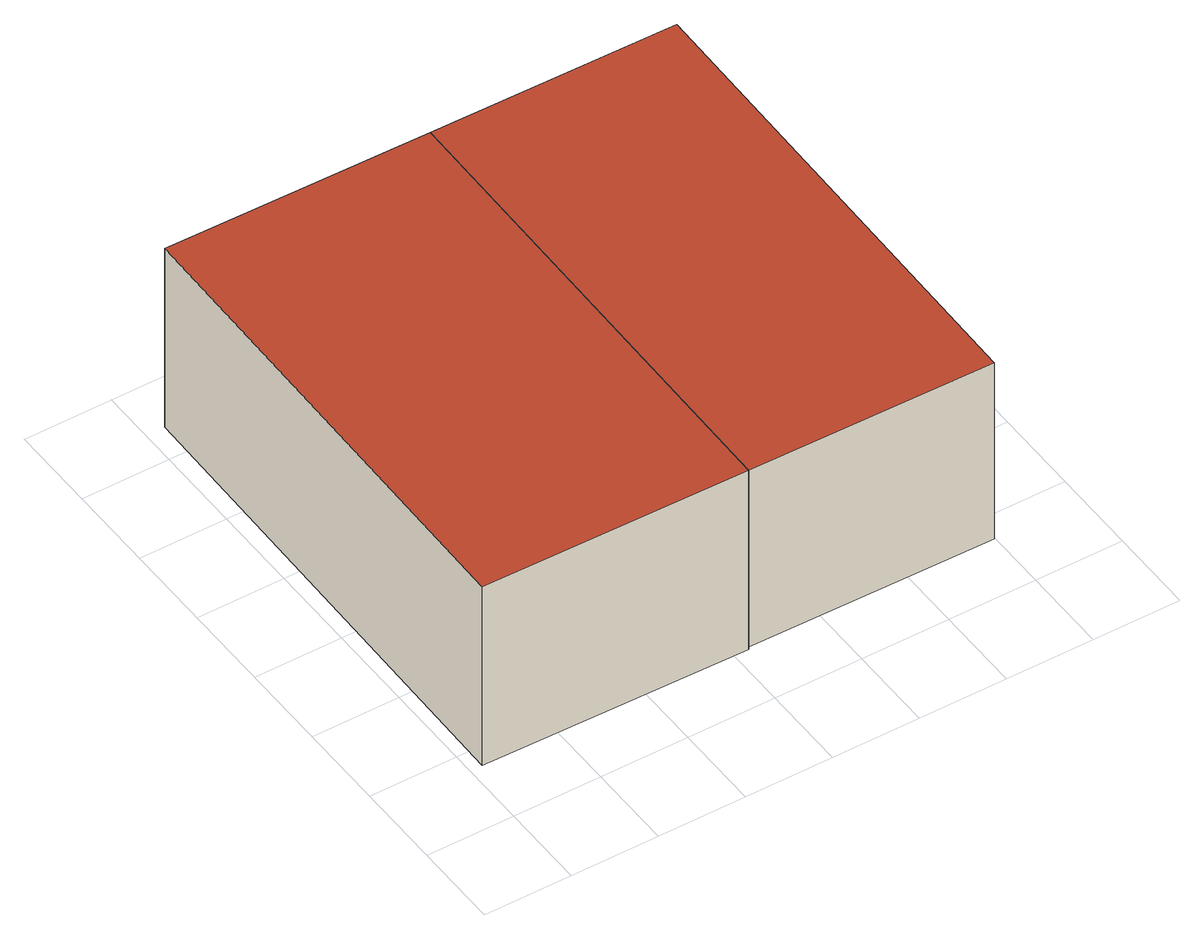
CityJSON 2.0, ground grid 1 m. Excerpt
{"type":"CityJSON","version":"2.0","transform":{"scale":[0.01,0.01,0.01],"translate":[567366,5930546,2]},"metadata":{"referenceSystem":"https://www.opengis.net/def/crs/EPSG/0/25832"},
"CityObjects":{
"building1":{"type":"Building","attributes":{"Grundfläche 2D":"17.040833","Grundhöhe NN":"2.330"},"geometry":[{"type":"Solid","lod":"3","boundaries":[[[[0,1,2,3]],[[1,0,4,5]],[[2,1,5,6]],[[3,2,6,7]],[[0,3,7,4]],[[5,4,7,6]]]],"semantics":{"surfaces":[{"type":"RoofSurface"},{"type":"WallSurface"},{"type":"GroundSurface"}],"values":[[0,1,1,1,1,2]]}}]},
"building2":{"type":"Building","attributes":{"Grundfläche 2D":"15.850246","Grundhöhe NN":"2.357"},"geometry":[{"type":"Solid","lod":"3","boundaries":[[[[8,9,1,0]],[[9,8,10,11]],[[1,9,11,12]],[[0,1,12,13]],[[8,0,13,10]],[[11,10,13,12]]]],"semantics":{"surfaces":[{"type":"RoofSurface"},{"type":"WallSurface"},{"type":"GroundSurface"}],"values":[[0,1,1,1,1,2]]}}]}
},
"vertices":[
[317,71,268],[324,635,268],[22,640,268],[14,76,268],[317,71,33],[324,635,33],[22,640,33],[14,76,33],
[597,67,268],[605,631,268],[597,67,36],[605,631,36],[324,635,36],[317,71,36]
]}
